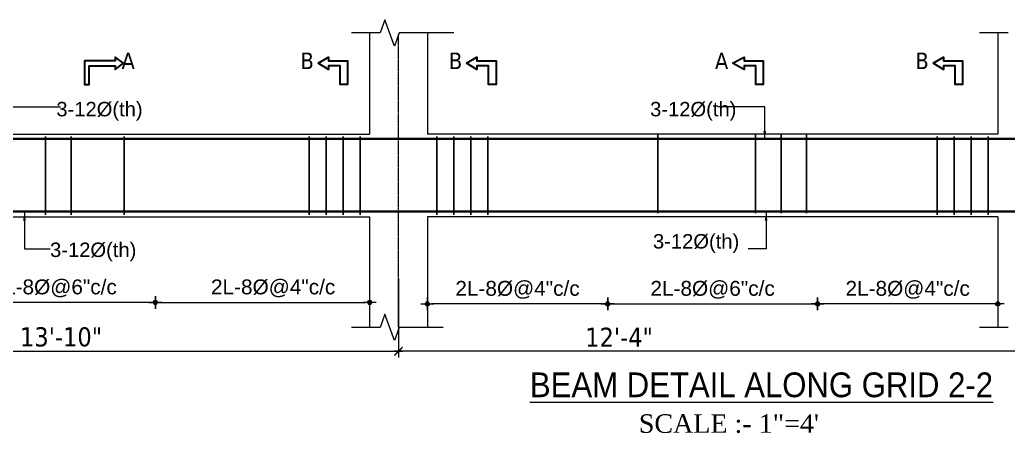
# Model space of a CAD drawing. Header units: inches. Extents: x 130993 to 274375, y -5108 to 103559.
# Drawn here: x 177440.9 to 177906, y 48022.2 to 48216.7 of the extents above; entities that cross this region are included whole.
import ezdxf

# ---------------------------------------------------------------- set-up
doc = ezdxf.new("R2010")
doc.units = ezdxf.units.IN
doc.header["$MEASUREMENT"] = 0
doc.header["$PDMODE"] = 2
doc.header["$PDSIZE"] = -3
doc.linetypes.add('CENTER2', pattern=[1.125, 0.75, -0.125, 0.125, -0.125])
for name, color, linetype, lineweight in [('Cen line', 5, 'CENTER2', 9), ('DIM', 5, 'Continuous', 9), ('DIMENSION', 142, 'Continuous', 20), ('HATCH', 9, 'Continuous', 9), ('LINE', 1, 'Continuous', 15), ('PLAN Stairs', 156, 'Continuous', 25), ('REN-1', 7, 'Continuous', 35), ('TEXT', 181, 'Continuous', 13), ('wall', 1, 'Continuous', 30)]:
    doc.layers.add(name, color=color, linetype=linetype, lineweight=lineweight)
doc.layers.add('STIRRUPS', color=7, linetype='Continuous')
doc.styles.add('Arial', font='arial.ttf', dxfattribs={"width": 0.8, "height": 200})
doc.styles.add('ramon', font='arial.ttf', dxfattribs={"height": 7})
doc.styles.add('ROOM', font='dutch.ttf')
doc.styles.add('TAHOMA', font='tahoma.ttf', dxfattribs={"height": 9})
doc.dimstyles.new('1-4', dxfattribs={"dimscale": 0, "dimtxt": 8, "dimasz": 4, "dimexe": 3, "dimexo": 3, "dimgap": 2, "dimtad": 1, "dimdec": 0, "dimlfac": 0.5, "dimzin": 3, "dimdsep": 46, "dimlunit": 4, "dimtxsty": 'TAHOMA', "dimblk1": 'ARCHTICK', "dimblk2": 'ARCHTICK', "dimsah": 1, "dimcen": 0, "dimdle": 2, "dimclrd": 6, "dimclre": 6, "dimclrt": 7, "dimadec": 0, "dimazin": 0, "dimtfac": 0.333333, "dimtdec": 0, "dimtmove": 1, "dimatfit": 2, "dimfxl": 1, "dimtolj": 1, "dimtzin": 0, "dimlwd": -1, "dimlwe": -1, "dimarcsym": 0})
doc.dimstyles.new('s4', dxfattribs={"dimtxt": 6, "dimasz": 2, "dimexe": 6, "dimexo": 18, "dimgap": 1.9375, "dimtad": 1, "dimdec": 0, "dimlfac": 0.5, "dimzin": 3, "dimdsep": 46, "dimlunit": 4, "dimtxsty": 'ramon', "dimblk": 'dot 2', "dimcen": 0.09375, "dimse1": 1, "dimse2": 1, "dimclrd": 1, "dimclre": 1, "dimclrt": 256, "dimadec": 0, "dimazin": 0, "dimtfac": 0.75, "dimtdec": 0, "dimtix": 1, "dimtmove": 1, "dimatfit": 3, "dimldrblk": 'DOT', "dimfxl": 1, "dimtolj": 1, "dimtzin": 0, "dimlwd": 9, "dimlwe": 9, "dimarcsym": 0})

# ---------------------------------------------------------------- blocks, each defined once
blk = doc.blocks.new('_ArchTick')
at = {"color": 0, "linetype": 'ByBlock', "const_width": 0.15}
blk.add_lwpolyline([(-0.5, -0.5), (0.5, 0.5)], dxfattribs=at)
blk = doc.blocks.new('*D229')
at = {"layer": 'Defpoints', "color": 0}
for p in [(177914.68, 48126.55), (177619.09, 48097.95), (177619.09, 48060.76)]:
    blk.add_point(p, dxfattribs=at)
at = {"layer": 'DIMENSION', "color": 6}
for p, q in [((177914.68, 48123.55), (177914.68, 48057.76)), ((177619.09, 48094.95), (177619.09, 48057.76)), ((177916.68, 48060.76), (177617.09, 48060.76))]:
    blk.add_line(p, q, dxfattribs=at)
at = {"layer": 'DIMENSION', "color": 6, "xscale": 4, "yscale": 4, "zscale": 4, "rotation": 180}
blk.add_blockref('_ArchTick', (177619.09, 48060.76), dxfattribs=at)
at = {"layer": 'DIMENSION', "color": 6, "xscale": 4, "yscale": 4, "zscale": 4}
blk.add_blockref('_ArchTick', (177914.68, 48060.76), dxfattribs=at)
at = {"layer": 'DIMENSION', "color": 7, "insert": (177722.88, 48067.35), "char_height": 9, "attachment_point": 5, "style": 'TAHOMA'}
blk.add_mtext('\\A1;12\'-4"', dxfattribs=at)
blk = doc.blocks.new('*D233')
at = {"layer": 'Defpoints', "color": 0}
for p in [(177287.5, 48126.55), (177619.09, 48097.95), (177619.09, 48060.76)]:
    blk.add_point(p, dxfattribs=at)
at = {"layer": 'DIMENSION', "color": 6}
for p, q in [((177287.5, 48123.55), (177287.5, 48057.76)), ((177619.09, 48094.95), (177619.09, 48057.76)), ((177285.5, 48060.76), (177621.09, 48060.76))]:
    blk.add_line(p, q, dxfattribs=at)
at = {"layer": 'DIMENSION', "color": 6, "xscale": 4, "yscale": 4, "zscale": 4, "rotation": 180}
blk.add_blockref('_ArchTick', (177287.5, 48060.76), dxfattribs=at)
at = {"layer": 'DIMENSION', "color": 6, "xscale": 4, "yscale": 4, "zscale": 4}
blk.add_blockref('_ArchTick', (177619.09, 48060.76), dxfattribs=at)
at = {"layer": 'DIMENSION', "color": 7, "insert": (177460.29, 48067.45), "char_height": 9, "attachment_point": 5, "style": 'TAHOMA'}
blk.add_mtext('\\A1;13\'-10"', dxfattribs=at)
blk = doc.blocks.new('dot1')
at = {"layer": 'HATCH'}
h = blk.add_hatch(color=256, dxfattribs=at)
edge = h.paths.add_edge_path()
edge.add_arc((0, 0), 1, 0, 360)
for p, q in [((3, 0), (-3, 0)), ((0, 3), (0, -3))]:
    blk.add_line(p, q, dxfattribs=at)
blk.add_circle((0, 0), 1, dxfattribs=at)
blk = doc.blocks.new('dot 2')
at = {"layer": 'HATCH', "xscale": 0.5, "yscale": 0.5, "zscale": 0.5}
blk.add_blockref('dot1', (0, 0), dxfattribs=at)
blk = doc.blocks.new('*D236')
at = {"layer": 'Defpoints', "color": 0}
for p in [(177816.26, 48160.71), (177901.1, 48124.02), (177816.26, 48083.05)]:
    blk.add_point(p, dxfattribs=at)
at = {"layer": 'PLAN Stairs', "color": 1, "lineweight": 9}
blk.add_line((177899.1, 48083.05), (177818.26, 48083.05), dxfattribs=at)
at = {"layer": 'PLAN Stairs', "color": 1, "lineweight": 9, "xscale": 2, "yscale": 2, "zscale": 2, "rotation": 180}
blk.add_blockref('dot 2', (177816.26, 48083.05), dxfattribs=at)
at = {"layer": 'PLAN Stairs', "color": 1, "lineweight": 9, "xscale": 2, "yscale": 2, "zscale": 2}
blk.add_blockref('dot 2', (177901.1, 48083.05), dxfattribs=at)
at = {"layer": 'PLAN Stairs', "insert": (177858.68, 48089.65), "char_height": 7, "attachment_point": 5, "style": 'ramon'}
blk.add_mtext('\\A1;2L-8%%C@4"c/c', dxfattribs=at)
blk = doc.blocks.new('_Dot')
at = {"color": 0, "linetype": 'ByBlock', "lineweight": -2}
blk.add_line((-0.5, 0), (-1, 0), dxfattribs=at)
at = {"color": 0, "linetype": 'ByBlock', "const_width": 0.5}
blk.add_lwpolyline([(-0.25, 0, 1), (0.25, 0, 1)], format="xyb", close=True, dxfattribs=at)
blk = doc.blocks.new('*D237')
at = {"layer": 'Defpoints', "color": 0}
for p in [(177717.51, 48160.71), (177816.26, 48160.71), (177816.26, 48083.05)]:
    blk.add_point(p, dxfattribs=at)
at = {"layer": 'PLAN Stairs', "color": 1, "lineweight": 9}
blk.add_line((177719.51, 48083.05), (177814.26, 48083.05), dxfattribs=at)
at = {"layer": 'PLAN Stairs', "color": 1, "lineweight": 9, "xscale": 2, "yscale": 2, "zscale": 2, "rotation": 180}
blk.add_blockref('dot 2', (177717.51, 48083.05), dxfattribs=at)
at = {"layer": 'PLAN Stairs', "color": 1, "lineweight": 9, "xscale": 2, "yscale": 2, "zscale": 2}
blk.add_blockref('dot 2', (177816.26, 48083.05), dxfattribs=at)
at = {"layer": 'PLAN Stairs', "insert": (177766.88, 48089.65), "char_height": 7, "attachment_point": 5, "style": 'ramon'}
blk.add_mtext('\\A1;2L-8%%C@6"c/c', dxfattribs=at)
blk = doc.blocks.new('*D238')
at = {"layer": 'Defpoints', "color": 0}
for p in [(177632.67, 48162.82), (177717.51, 48160.71), (177632.67, 48083.05)]:
    blk.add_point(p, dxfattribs=at)
at = {"layer": 'PLAN Stairs', "color": 1, "lineweight": 9}
blk.add_line((177715.51, 48083.05), (177634.67, 48083.05), dxfattribs=at)
at = {"layer": 'PLAN Stairs', "color": 1, "lineweight": 9, "xscale": 2, "yscale": 2, "zscale": 2, "rotation": 180}
blk.add_blockref('dot 2', (177632.67, 48083.05), dxfattribs=at)
at = {"layer": 'PLAN Stairs', "color": 1, "lineweight": 9, "xscale": 2, "yscale": 2, "zscale": 2}
blk.add_blockref('dot 2', (177717.51, 48083.05), dxfattribs=at)
at = {"layer": 'PLAN Stairs', "insert": (177675.09, 48089.65), "char_height": 7, "attachment_point": 5, "style": 'ramon'}
blk.add_mtext('\\A1;2L-8%%C@4"c/c', dxfattribs=at)
blk = doc.blocks.new('*D240')
at = {"layer": 'Defpoints', "color": 0}
for p in [(177401.92, 48161.4), (177504.66, 48161.4), (177401.92, 48083.74)]:
    blk.add_point(p, dxfattribs=at)
at = {"layer": 'PLAN Stairs', "color": 1, "lineweight": 9}
blk.add_line((177502.66, 48083.74), (177403.92, 48083.74), dxfattribs=at)
at = {"layer": 'PLAN Stairs', "color": 1, "lineweight": 9, "xscale": 2, "yscale": 2, "zscale": 2, "rotation": 180}
blk.add_blockref('dot 2', (177401.92, 48083.74), dxfattribs=at)
at = {"layer": 'PLAN Stairs', "color": 1, "lineweight": 9, "xscale": 2, "yscale": 2, "zscale": 2}
blk.add_blockref('dot 2', (177504.66, 48083.74), dxfattribs=at)
at = {"layer": 'PLAN Stairs', "insert": (177457.29, 48090.33), "char_height": 7, "attachment_point": 5, "style": 'ramon'}
blk.add_mtext('\\A1;2L-8%%C@6"c/c', dxfattribs=at)
blk = doc.blocks.new('*D241')
at = {"layer": 'Defpoints', "color": 0}
for p in [(177504.66, 48161.4), (177605.51, 48163.5), (177605.51, 48083.74)]:
    blk.add_point(p, dxfattribs=at)
at = {"layer": 'PLAN Stairs', "color": 1, "lineweight": 9}
blk.add_line((177506.66, 48083.74), (177603.51, 48083.74), dxfattribs=at)
at = {"layer": 'PLAN Stairs', "color": 1, "lineweight": 9, "xscale": 2, "yscale": 2, "zscale": 2, "rotation": 180}
blk.add_blockref('dot 2', (177504.66, 48083.74), dxfattribs=at)
at = {"layer": 'PLAN Stairs', "color": 1, "lineweight": 9, "xscale": 2, "yscale": 2, "zscale": 2}
blk.add_blockref('dot 2', (177605.51, 48083.74), dxfattribs=at)
at = {"layer": 'PLAN Stairs', "insert": (177560.09, 48090.33), "char_height": 7, "attachment_point": 5, "style": 'ramon'}
blk.add_mtext('\\A1;2L-8%%C@4"c/c', dxfattribs=at)

msp = doc.modelspace()

# ---------------------------------------------------------------- linework, layer by layer
at = {"layer": 'Cen line'}
msp.add_line((177619.09, 48072.17), (177619.09, 48209.68), dxfattribs=at)
at = {"layer": 'HATCH'}
for p, q in [((177612.65, 48216.67), (177610.4, 48210.5)), ((177612.65, 48216.67), (177610.4, 48210.5)), ((177612.65, 48216.67), (177610.4, 48210.5)), ((177617.14, 48204.33), (177612.65, 48216.67)), ((177619.39, 48210.5), (177617.14, 48204.33)), ((177612.65, 48078.14), (177610.4, 48071.97)), ((177612.65, 48078.14), (177610.4, 48071.97)), ((177612.65, 48078.14), (177610.4, 48071.97)), ((177617.14, 48065.79), (177612.65, 48078.14)), ((177619.39, 48071.97), (177617.14, 48065.79))]:
    msp.add_line(p, q, dxfattribs=at)
at = {"layer": 'HATCH', "linetype": 'Continuous'}
for points in [[(177610.4, 48210.5), (177596.91, 48210.5)], [(177610.4, 48210.5), (177596.91, 48210.5)], [(177610.4, 48210.5), (177596.91, 48210.5)], [(177636.74, 48210.5), (177619.39, 48210.5)], [(177645.11, 48210.5), (177619.39, 48210.5)], [(177645.11, 48210.5), (177619.39, 48210.5)], [(177905.99, 48210.5), (177892.5, 48210.5)], [(177905.99, 48210.5), (177892.5, 48210.5)], [(177610.4, 48071.97), (177596.91, 48071.97)], [(177610.4, 48071.97), (177596.91, 48071.97)], [(177610.4, 48071.97), (177596.91, 48071.97)], [(177636.74, 48071.97), (177619.39, 48071.97)], [(177640.05, 48071.97), (177619.39, 48071.97)], [(177640.05, 48071.97), (177619.39, 48071.97)], [(177905.99, 48071.97), (177892.5, 48071.97)], [(177905.99, 48071.97), (177892.5, 48071.97)]]:
    msp.add_lwpolyline(points, dxfattribs=at)
at = {"layer": 'LINE'}
for p, q in [((177605.51, 48210.5), (177605.51, 48162.89)), ((177605.51, 48210.5), (177605.51, 48162.89)), ((177605.51, 48210.5), (177605.51, 48162.89)), ((177605.51, 48210.5), (177605.51, 48162.89)), ((177605.51, 48210.5), (177605.51, 48162.89)), ((177632.67, 48210.5), (177632.67, 48162.89)), ((177632.67, 48210.5), (177632.67, 48162.89)), ((177901.1, 48210.5), (177901.1, 48162.89)), ((177901.1, 48210.5), (177901.1, 48162.89)), ((177301.08, 48162.89), (177605.51, 48162.89)), ((177901.1, 48162.89), (177632.67, 48162.89)), ((177301.08, 48124.02), (177605.51, 48124.02)), ((177605.51, 48124.02), (177605.51, 48071.97)), ((177605.51, 48124.02), (177605.51, 48071.97)), ((177605.51, 48124.02), (177605.51, 48071.97)), ((177605.51, 48124.02), (177605.51, 48071.97)), ((177605.51, 48124.02), (177605.51, 48071.97)), ((177632.67, 48124.02), (177632.67, 48071.97)), ((177632.67, 48124.02), (177632.67, 48071.97)), ((177901.1, 48124.02), (177632.67, 48124.02)), ((177901.1, 48124.02), (177871.03, 48124.02)), ((177901.1, 48124.02), (177901.1, 48071.97)), ((177901.1, 48124.02), (177901.1, 48071.97))]:
    msp.add_line(p, q, dxfattribs=at)
at = {"layer": 'REN-1'}
for p, q in [((177629.68, 48160.65), (177280.24, 48160.65)), ((177608.49, 48160.65), (178253.52, 48160.65)), ((177608.49, 48160.65), (177615.67, 48160.65)), ((177277.97, 48126.55), (177627.41, 48126.55)), ((178255.79, 48126.54), (177610.76, 48126.55)), ((177617.94, 48126.55), (177610.76, 48126.55))]:
    msp.add_line(p, q, dxfattribs=at)
at = {"layer": 'STIRRUPS'}
for p, q in [((177453.03, 48161.84), (177453.03, 48124.97)), ((177465.03, 48161.84), (177465.03, 48124.97)), ((177465.03, 48161.84), (177465.03, 48124.97)), ((177490.03, 48161.84), (177490.03, 48124.97)), ((177577.03, 48161.84), (177577.03, 48124.97)), ((177585.03, 48161.84), (177585.03, 48124.97)), ((177593.03, 48161.84), (177593.03, 48124.97)), ((177601.03, 48161.84), (177601.03, 48124.97)), ((177637.14, 48161.84), (177637.14, 48124.97)), ((177645.14, 48161.84), (177645.14, 48124.97)), ((177653.14, 48161.84), (177653.14, 48124.97)), ((177661.14, 48161.84), (177661.14, 48124.97)), ((177741.14, 48162.58), (177741.14, 48125.72)), ((177787.14, 48162.58), (177787.14, 48125.72)), ((177799.14, 48162.58), (177799.14, 48125.72)), ((177811.14, 48162.58), (177811.14, 48125.72)), ((177872.62, 48161.84), (177872.62, 48124.97)), ((177880.62, 48161.84), (177880.62, 48124.97)), ((177888.62, 48161.84), (177888.62, 48124.97)), ((177896.62, 48161.84), (177896.62, 48124.97))]:
    msp.add_line(p, q, dxfattribs=at)
at = {"layer": 'wall'}
for points in [[(177489.65, 48196.23), (177485.79, 48199.12), (177485.79, 48197.39), (177471.26, 48197.39), (177471.26, 48186.28), (177473.59, 48186.28), (177473.59, 48195.06), (177485.79, 48195.06), (177485.79, 48193.33)], [(177581.3, 48196.23), (177586.17, 48199.12), (177586.17, 48197.39), (177595.16, 48197.39), (177595.16, 48186.28), (177591.63, 48186.28), (177591.63, 48195.06), (177586.17, 48195.06), (177586.17, 48193.33)], [(177651.13, 48196.23), (177656, 48199.12), (177656, 48197.39), (177664.99, 48197.39), (177664.99, 48186.28), (177661.46, 48186.28), (177661.46, 48195.06), (177656, 48195.06), (177656, 48193.33)], [(177776.32, 48196.23), (177781.68, 48199.12), (177781.68, 48197.39), (177790.68, 48197.39), (177790.68, 48186.28), (177787.15, 48186.28), (177787.15, 48195.06), (177781.68, 48195.06), (177781.68, 48193.33)], [(177870.63, 48196.23), (177875.5, 48199.12), (177875.5, 48197.39), (177884.49, 48197.39), (177884.49, 48186.28), (177880.96, 48186.28), (177880.96, 48195.06), (177875.5, 48195.06), (177875.5, 48193.33)]]:
    msp.add_lwpolyline(points, close=True, dxfattribs=at)

# ---------------------------------------------------------------- texts
at = {"layer": 'DIMENSION', "style": 'TAHOMA'}
for s, p in [('A', (177488.75, 48193.49)), ('B', (177572.97, 48193.49)), ('B', (177642.8, 48193.49)), ('A', (177767.99, 48193.49)), ('B', (177862.3, 48193.49))]:
    msp.add_text(s, height=7.76, dxfattribs=at).set_placement(p)
at = {"layer": 'TEXT'}
for s, height, style, p in [('3-12%%C(th)', 6.79, 'Arial', (177458.09, 48171.26)), ('3-12%%C(th)', 6.79, 'Arial', (177737.48, 48171.26)), ('3-12%%C(th)', 6.79, 'Arial', (177738.83, 48109.08)), ('3-12%%C(th)', 6.79, 'Arial', (177455.13, 48105.09)), ('SCALE :- 1"=4\'', 8.73, 'ROOM', (177732.16, 48022.39))]:
    msp.add_text(s, height=height, dxfattribs=dict(at, style=style)).set_placement(p)
at = {"layer": 'TEXT', "style": 'Arial', "width": 0.9}
msp.add_text('%%UBEAM DETAIL ALONG GRID 2-2', height=11.64, dxfattribs=at).set_placement((177680.93, 48039.15))

# ---------------------------------------------------------------- dimensions: what is measured, and where the dimension line sits
at = {"layer": 'DIMENSION'}
dim = msp.add_linear_dim(base=(177619.09, 48060.76), p1=(177287.5, 48126.55), p2=(177619.09, 48097.95), dimstyle='1-4', override={"dimscale": 1}, dxfattribs=at)
dim.commit()
dim.dimension.update_dxf_attribs({"geometry": '*D233', "text_midpoint": (177460.29, 48060.76), "dimtype": 160})
dim = msp.add_linear_dim(base=(177619.09, 48060.76), p1=(177914.68, 48126.55), p2=(177619.09, 48097.95), angle=180, dimstyle='1-4', override={"dimscale": 1}, dxfattribs=at)
dim.commit()
dim.dimension.update_dxf_attribs({"geometry": '*D229', "text_midpoint": (177722.88, 48060.76), "dimtype": 160})
at = {"layer": 'PLAN Stairs'}
for base, p2, text, picture, middle in [((177401.92, 48083.74), (177401.92, 48161.4), '2L-8%%C@6"c/c', '*D240', (177457.29, 48083.74)), ((177605.51, 48083.74), (177605.51, 48163.5), '2L-8%%C@4"c/c', '*D241', (177560.09, 48083.74))]:
    dim = msp.add_linear_dim(base=base, p1=(177504.66, 48161.4), p2=p2, text=text, dimstyle='s4', dxfattribs=at)
    dim.commit()
    dim.dimension.update_dxf_attribs({"geometry": picture, "text_midpoint": middle, "dimtype": 160})
for base, p1, p2, text, picture, middle in [((177632.67, 48083.05), (177717.51, 48160.71), (177632.67, 48162.82), '2L-8%%C@4"c/c', '*D238', (177675.09, 48083.05)), ((177816.26, 48083.05), (177717.51, 48160.71), (177816.26, 48160.71), '2L-8%%C@6"c/c', '*D237', (177766.88, 48083.05)), ((177816.26, 48083.05), (177901.1, 48124.02), (177816.26, 48160.71), '2L-8%%C@4"c/c', '*D236', (177858.68, 48083.05))]:
    dim = msp.add_linear_dim(base=base, p1=p1, p2=p2, angle=180, text=text, dimstyle='s4', dxfattribs=at)
    dim.commit()
    dim.dimension.update_dxf_attribs({"geometry": picture, "text_midpoint": middle, "dimtype": 160})

# ---------------------------------------------------------------- leaders
at = {"layer": 'DIM'}
for points in [[(177436.41, 48160.39), (177436.41, 48175.76), (177460.02, 48175.76)], [(177791.41, 48160.39), (177791.41, 48175.76), (177769.28, 48175.76)], [(177443.08, 48126.16), (177443.08, 48109), (177455.11, 48109)], [(177792.07, 48126.16), (177792.07, 48109), (177783.6, 48109)]]:
    msp.add_leader(points, dimstyle='1-4', override={"dimscale": 1, "dimtad": 0, "dimfxl": 3}, dxfattribs=at)

doc.saveas('drawing.dxf')
